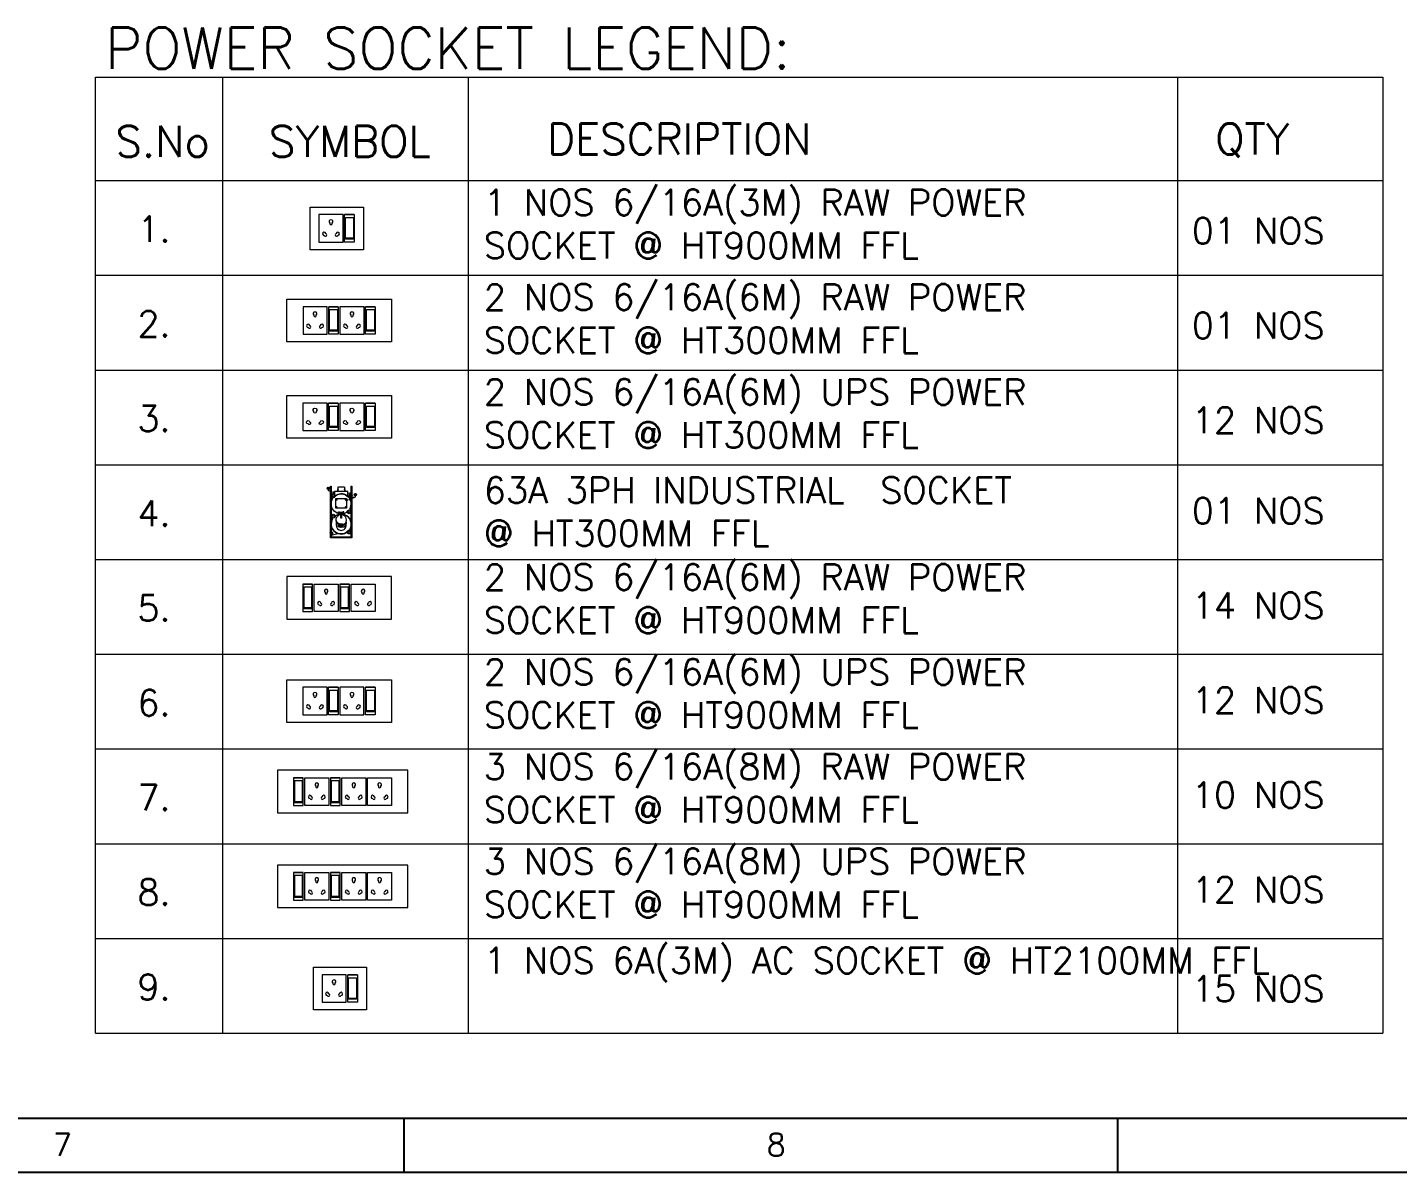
# Model space of a CAD drawing. Extents: x 2982526 to 3410143, y -1442121 to -1332990.
# Drawn here: x 3015936 to 3025846, y -1389320 to -1381039 of the extents above; entities that cross this region are included whole.
import ezdxf
from ezdxf.enums import TextEntityAlignment as Align

# ---------------------------------------------------------------- set-up
doc = ezdxf.new("R2010")
doc.units = 0
doc.header["$MEASUREMENT"] = 0
doc.linetypes.add('ACAD_ISO04W100', pattern=[30, 24, -3, 0, -3])
doc.linetypes.add('CONTINU', pattern=[0])
for name, color, linetype, lineweight in [('axes', 40, 'ACAD_ISO04W100', 0), ('ELE 32A 3PH INDUSTRIAL SOCKET', 1, 'Continuous', 0), ('ELE 63A 3PH INDUSTRIAL SOCKET', 1, 'Continuous', 0), ('ELE-1 NO 6-16A RAW POWER SOCKET', 1, 'Continuous', 0), ('ELE-2NOS OF 6-16 RAW POWER SOCKET', 1, 'Continuous', 0), ('ELE-3NOS 6-16A POWER SOCKET', 5, 'Continuous', 0), ('ELE-8M 6-16A UPS SOCKET', 223, 'Continuous', 0), ('ELE. 2N0S OF 6-16 UPS SOCKETS', 191, 'Continuous', 0)]:
    doc.layers.add(name, color=color, linetype=linetype, lineweight=lineweight)
doc.layers.add('ELE-6A AC SOCKET', color=7, linetype='Continuous', lineweight=0, true_color=0x00ceb6)
doc.layers.add('ELE-LIGHTING WIRRING', color=7, linetype='Continuous')
doc.layers.add('TITLE', color=7, linetype='Continuous')
doc.styles.add('ROMANS', font='romans.shx')

# ---------------------------------------------------------------- blocks, each defined once
blk = doc.blocks.new('A$C1BA14061')
at = {"layer": 'TITLE'}
blk.add_line((202692, -139174), (1204, -139174), dxfattribs=at)
at = {"layer": 'TITLE', "color": 0}
for p, q in [((118954, -140464), (118954, -139174)), ((135959, -140464), (135959, -139174))]:
    blk.add_line(p, q, dxfattribs=at)
at = {"layer": 'TITLE', "color": 7}
blk.add_line((203982, -140464), (0, -140464), dxfattribs=at)
at = {"layer": 'TITLE', "color": 0, "style": 'ROMANS', "width": 1}
for s, p in [('7', (110813, -139799)), ('8', (127819, -139799))]:
    blk.add_text(s, height=535, dxfattribs=at).set_placement(p, align=Align.MIDDLE)
blk = doc.blocks.new('6MODULE-UPS')
at = {"layer": 'ELE. 2N0S OF 6-16 UPS SOCKETS', "color": 223, "lineweight": 0}
for p, q in [((-5.7, 91.9), (-5.7, 19.7)), ((-5.7, 91.9), (-5.7, 19.7)), ((19.4, 91.9), (-5.7, 91.9)), ((-5.7, 91.9), (19.4, 91.9)), ((-3.6, 84), (-3.6, 27.6)), ((17.3, 84), (-3.6, 84)), ((17.3, 27.6), (17.3, 84)), ((19.4, 19.7), (19.4, 91.9)), ((23.6, 91.9), (86.9, 91.9)), ((23.6, 19.7), (23.6, 91.9)), ((86.9, 91.9), (86.9, 19.7)), ((91.1, 91.9), (91.1, 19.7)), ((91.1, 91.9), (91.1, 19.7)), ((116.2, 91.9), (91.1, 91.9)), ((91.1, 91.9), (116.2, 91.9)), ((93.2, 84), (93.2, 27.6)), ((114.1, 84), (93.2, 84)), ((114.1, 27.6), (114.1, 84)), ((116.2, 19.7), (116.2, 91.9)), ((120.4, 19.7), (120.4, 91.9)), ((120.4, 91.9), (183.6, 91.9)), ((183.6, 91.9), (183.6, 19.7)), ((-5.7, 19.7), (19.4, 19.7)), ((-3.6, 30.1), (17.3, 30.1)), ((-3.6, 27.6), (17.3, 27.6)), ((86.9, 19.7), (23.6, 19.7)), ((91.1, 19.7), (116.2, 19.7)), ((93.2, 30.1), (114.1, 30.1)), ((93.2, 27.6), (114.1, 27.6)), ((183.6, 19.7), (120.4, 19.7))]:
    blk.add_line(p, q, dxfattribs=at)
blk.add_lwpolyline([(-48.1, 0), (226, 0), (226, 111.6), (-48.1, 111.6)], close=True, dxfattribs=at)
for centre, radius, start, end in [((55.3, 73.6), 4.92, 307.1584, 232.8416), ((152, 73.6), 4.92, 307.1584, 232.8416), ((37.2, 41.7), 4.24, 5.2689, 272.51), ((40.6, 38.8), 3.42, 202.6838, 75.0951), ((55.3, 68.7), 3.14, 161.4031, 18.5969), ((69.9, 38.8), 3.42, 104.9049, 337.3162), ((73.3, 41.7), 4.24, 267.49, 174.7311), ((134, 41.7), 4.24, 5.2689, 272.51), ((137.3, 38.8), 3.42, 202.6838, 75.0951), ((152, 68.7), 3.14, 161.4031, 18.5969), ((166.7, 38.8), 3.42, 104.9049, 337.3162), ((170, 41.7), 4.24, 267.49, 174.7311)]:
    blk.add_arc(centre, radius, start, end, dxfattribs=at)
blk = doc.blocks.new('543WYH')
at = {"layer": 'ELE-2NOS OF 6-16 RAW POWER SOCKET', "color": 30, "linetype": 'ByBlock', "lineweight": 0}
for p, q in [((-123.5, -57), (-123.5, -90.8)), ((-26.5, -57), (-123.5, -57)), ((-26.5, -57), (-123.5, -57)), ((-123.5, -90.8), (-26.5, -90.8)), ((-123.5, -96.4), (-26.5, -96.4)), ((-123.5, -181.4), (-123.5, -96.4)), ((-113, -59.8), (-113, -88)), ((-37, -59.8), (-113, -59.8)), ((-113, -88), (-37, -88)), ((-109.6, -59.8), (-109.6, -88)), ((-37, -88), (-37, -59.8)), ((-26.5, -57), (-26.5, -90.8)), ((-26.5, -90.8), (-26.5, -57)), ((-26.5, -96.4), (-26.5, -181.4)), ((-26.5, -181.4), (-123.5, -181.4)), ((-123.5, -187.1), (-123.5, -220.9)), ((-26.5, -187.1), (-123.5, -187.1)), ((-26.5, -187.1), (-123.5, -187.1)), ((-113, -189.9), (-113, -218)), ((-37, -189.9), (-113, -189.9)), ((-109.6, -189.9), (-109.6, -218)), ((-37, -218), (-37, -189.9)), ((-26.5, -187.1), (-26.5, -220.9)), ((-26.5, -220.9), (-26.5, -187.1)), ((-123.5, -220.9), (-26.5, -220.9)), ((-123.5, -311.5), (-123.5, -226.5)), ((-123.5, -226.5), (-26.5, -226.5)), ((-113, -218), (-37, -218)), ((-26.5, -226.5), (-26.5, -311.5)), ((-26.5, -311.5), (-123.5, -311.5)), ((-123.5, -402.2), (-123.5, -317.1)), ((-123.5, -317.1), (-26.5, -317.1)), ((-26.5, -317.1), (-26.5, -402.2)), ((-26.5, -402.2), (-123.5, -402.2))]:
    blk.add_line(p, q, dxfattribs=at)
blk.add_lwpolyline([(-150, 0), (-150, -459.1), (0, -459.1), (0, 0)], close=True, dxfattribs=at)
for centre, radius, start, end in [((-97.9, -119.2), 4.6, 112.6838, 345.0951), ((-93.9, -114.7), 5.7, 275.2689, 182.51), ((-57.7, -138.9), 4.22, 71.4031, 288.5969), ((-51, -138.9), 6.62, 217.1584, 142.8416), ((-97.9, -158.6), 4.6, 14.9049, 247.3162), ((-93.9, -163.1), 5.7, 177.49, 84.7311), ((-93.9, -244.8), 5.7, 275.2689, 182.51), ((-97.9, -249.3), 4.6, 112.6838, 345.0951), ((-97.9, -288.7), 4.6, 14.9049, 247.3162), ((-93.9, -293.2), 5.7, 177.49, 84.7311), ((-57.7, -269), 4.22, 71.4031, 288.5969), ((-51, -269), 6.62, 217.1584, 142.8416), ((-97.9, -339.9), 4.6, 112.6838, 345.0951), ((-93.9, -335.4), 5.7, 275.2689, 182.51), ((-97.9, -379.4), 4.6, 14.9049, 247.3162), ((-93.9, -383.9), 5.7, 177.49, 84.7311), ((-57.7, -359.7), 4.22, 71.4031, 288.5969), ((-51, -359.7), 6.62, 217.1584, 142.8416)]:
    blk.add_arc(centre, radius, start, end, dxfattribs=at)
blk = doc.blocks.new('543E')
at = {"layer": 'ELE. 2N0S OF 6-16 UPS SOCKETS', "color": 72, "linetype": 'ByBlock', "lineweight": 0}
for p, q in [((-123.5, -57), (-123.5, -90.8)), ((-26.5, -57), (-123.5, -57)), ((-26.5, -57), (-123.5, -57)), ((-123.5, -90.8), (-26.5, -90.8)), ((-123.5, -96.4), (-26.5, -96.4)), ((-123.5, -181.4), (-123.5, -96.4)), ((-113, -59.8), (-113, -88)), ((-37, -59.8), (-113, -59.8)), ((-113, -88), (-37, -88)), ((-109.6, -59.8), (-109.6, -88)), ((-37, -88), (-37, -59.8)), ((-26.5, -57), (-26.5, -90.8)), ((-26.5, -90.8), (-26.5, -57)), ((-26.5, -96.4), (-26.5, -181.4)), ((-26.5, -181.4), (-123.5, -181.4)), ((-123.5, -187.1), (-123.5, -220.9)), ((-26.5, -187.1), (-123.5, -187.1)), ((-26.5, -187.1), (-123.5, -187.1)), ((-113, -189.9), (-113, -218)), ((-37, -189.9), (-113, -189.9)), ((-109.6, -189.9), (-109.6, -218)), ((-37, -218), (-37, -189.9)), ((-26.5, -187.1), (-26.5, -220.9)), ((-26.5, -220.9), (-26.5, -187.1)), ((-123.5, -220.9), (-26.5, -220.9)), ((-123.5, -311.5), (-123.5, -226.5)), ((-123.5, -226.5), (-26.5, -226.5)), ((-113, -218), (-37, -218)), ((-26.5, -226.5), (-26.5, -311.5)), ((-26.5, -311.5), (-123.5, -311.5)), ((-123.5, -402.2), (-123.5, -317.1)), ((-123.5, -317.1), (-26.5, -317.1)), ((-26.5, -317.1), (-26.5, -402.2)), ((-26.5, -402.2), (-123.5, -402.2))]:
    blk.add_line(p, q, dxfattribs=at)
blk.add_lwpolyline([(-150, 0), (-150, -459.1), (0, -459.1), (0, 0)], close=True, dxfattribs=at)
for centre, radius, start, end in [((-97.9, -119.2), 4.6, 112.6838, 345.0951), ((-93.9, -114.7), 5.7, 275.2689, 182.51), ((-57.7, -138.9), 4.22, 71.4031, 288.5969), ((-51, -138.9), 6.62, 217.1584, 142.8416), ((-97.9, -158.6), 4.6, 14.9049, 247.3162), ((-93.9, -163.1), 5.7, 177.49, 84.7311), ((-93.9, -244.8), 5.7, 275.2689, 182.51), ((-97.9, -249.3), 4.6, 112.6838, 345.0951), ((-97.9, -288.7), 4.6, 14.9049, 247.3162), ((-93.9, -293.2), 5.7, 177.49, 84.7311), ((-57.7, -269), 4.22, 71.4031, 288.5969), ((-51, -269), 6.62, 217.1584, 142.8416), ((-97.9, -339.9), 4.6, 112.6838, 345.0951), ((-93.9, -335.4), 5.7, 275.2689, 182.51), ((-97.9, -379.4), 4.6, 14.9049, 247.3162), ((-93.9, -383.9), 5.7, 177.49, 84.7311), ((-57.7, -359.7), 4.22, 71.4031, 288.5969), ((-51, -359.7), 6.62, 217.1584, 142.8416)]:
    blk.add_arc(centre, radius, start, end, dxfattribs=at)
blk = doc.blocks.new('RTUH 6U')
at = {"layer": 'ELE-2NOS OF 6-16 RAW POWER SOCKET', "color": 30, "lineweight": 0, "ltscale": 300}
for p, q in [((-311.5, -26.5), (-226.5, -26.5)), ((-311.5, -123.5), (-311.5, -26.5)), ((-226.5, -26.5), (-226.5, -123.5)), ((-187.1, -26.5), (-220.9, -26.5)), ((-220.9, -26.5), (-220.9, -123.5)), ((-189.9, -37), (-218, -37)), ((-218, -37), (-218, -113)), ((-189.9, -40.4), (-218, -40.4)), ((-189.9, -113), (-189.9, -37)), ((-187.1, -123.5), (-187.1, -26.5)), ((-187.1, -123.5), (-187.1, -26.5)), ((-181.4, -123.5), (-181.4, -26.5)), ((-181.4, -26.5), (-96.4, -26.5)), ((-96.4, -26.5), (-96.4, -123.5)), ((-57, -26.5), (-90.8, -26.5)), ((-90.8, -26.5), (-90.8, -123.5)), ((-59.8, -37), (-88, -37)), ((-88, -37), (-88, -113)), ((-59.8, -40.4), (-88, -40.4)), ((-59.8, -113), (-59.8, -37)), ((-57, -123.5), (-57, -26.5)), ((-57, -123.5), (-57, -26.5)), ((-226.5, -123.5), (-311.5, -123.5)), ((-187.1, -123.5), (-220.9, -123.5)), ((-220.9, -123.5), (-187.1, -123.5)), ((-218, -113), (-189.9, -113)), ((-96.4, -123.5), (-181.4, -123.5)), ((-57, -123.5), (-90.8, -123.5)), ((-90.8, -123.5), (-57, -123.5)), ((-88, -113), (-59.8, -113))]:
    blk.add_line(p, q, dxfattribs=at)
blk.add_lwpolyline([(0, 0), (-368.5, 0), (-368.5, -150), (0, -150)], close=True, dxfattribs=at)
for centre, radius, start, end in [((-288.7, -52.1), 4.6, 284.9049, 157.3162), ((-249.3, -52.1), 4.6, 22.6838, 255.0951), ((-158.6, -52.1), 4.6, 284.9049, 157.3162), ((-119.2, -52.1), 4.6, 22.6838, 255.0951), ((-293.2, -56.1), 5.7, 87.49, 354.7311), ((-269, -99), 6.62, 127.1584, 52.8416), ((-269, -92.3), 4.22, 341.4031, 198.5969), ((-244.8, -56.1), 5.7, 185.2689, 92.51), ((-163.1, -56.1), 5.7, 87.49, 354.7311), ((-138.9, -99), 6.62, 127.1584, 52.8416), ((-138.9, -92.3), 4.22, 341.4031, 198.5969), ((-114.7, -56.1), 5.7, 185.2689, 92.51)]:
    blk.add_arc(centre, radius, start, end, dxfattribs=at)
blk = doc.blocks.new('5Y3AQY')
at = {"layer": 'ELE. 2N0S OF 6-16 UPS SOCKETS', "color": 72, "lineweight": 0}
for p, q in [((-311.5, -26.5), (-277.7, -26.5)), ((-311.5, -123.5), (-311.5, -26.5)), ((-311.5, -123.5), (-311.5, -26.5)), ((-308.7, -37), (-280.5, -37)), ((-308.7, -113), (-308.7, -37)), ((-308.7, -40.4), (-280.5, -40.4)), ((-280.5, -37), (-280.5, -113)), ((-277.7, -26.5), (-277.7, -123.5)), ((-272.1, -26.5), (-272.1, -123.5)), ((-187.1, -26.5), (-272.1, -26.5)), ((-187.1, -123.5), (-187.1, -26.5)), ((-181.4, -26.5), (-147.6, -26.5)), ((-181.4, -123.5), (-181.4, -26.5)), ((-181.4, -123.5), (-181.4, -26.5)), ((-178.6, -37), (-150.4, -37)), ((-178.6, -113), (-178.6, -37)), ((-178.6, -40.4), (-150.4, -40.4)), ((-150.4, -37), (-150.4, -113)), ((-147.6, -26.5), (-147.6, -123.5)), ((-57, -26.5), (-142, -26.5)), ((-142, -26.5), (-142, -123.5)), ((-57, -123.5), (-57, -26.5)), ((-311.5, -123.5), (-277.7, -123.5)), ((-277.7, -123.5), (-311.5, -123.5)), ((-280.5, -113), (-308.7, -113)), ((-272.1, -123.5), (-187.1, -123.5)), ((-181.4, -123.5), (-147.6, -123.5)), ((-147.6, -123.5), (-181.4, -123.5)), ((-150.4, -113), (-178.6, -113)), ((-142, -123.5), (-57, -123.5))]:
    blk.add_line(p, q, dxfattribs=at)
blk.add_lwpolyline([(-368.5, 0), (0, 0), (0, -150), (-368.5, -150)], close=True, dxfattribs=at)
for centre, radius, start, end in [((-249.3, -52.1), 4.6, 284.9049, 157.3162), ((-209.8, -52.1), 4.6, 22.6838, 255.0951), ((-119.2, -52.1), 4.6, 284.9049, 157.3162), ((-79.7, -52.1), 4.6, 22.6838, 255.0951), ((-253.8, -56.1), 5.7, 87.49, 354.7311), ((-229.6, -99), 6.62, 127.1584, 52.8416), ((-229.6, -92.3), 4.22, 341.4031, 198.5969), ((-205.3, -56.1), 5.7, 185.2689, 92.51), ((-123.7, -56.1), 5.7, 87.49, 354.7311), ((-99.5, -99), 6.62, 127.1584, 52.8416), ((-99.5, -92.3), 4.22, 341.4031, 198.5969), ((-75.2, -56.1), 5.7, 185.2689, 92.51)]:
    blk.add_arc(centre, radius, start, end, dxfattribs=at)
blk = doc.blocks.new('4SWUEH')
at = {"layer": 'ELE-1 NO 6-16A RAW POWER SOCKET', "color": 30, "lineweight": 0}
for p, q in [((-155, -26.5), (-121.2, -26.5)), ((-155, -123.5), (-155, -26.5)), ((-155, -123.5), (-155, -26.5)), ((-152.2, -37), (-124, -37)), ((-152.2, -113), (-152.2, -37)), ((-152.2, -40.4), (-124, -40.4)), ((-124, -37), (-124, -113)), ((-121.2, -26.5), (-121.2, -123.5)), ((-115.5, -26.5), (-115.5, -123.5)), ((-30.5, -26.5), (-115.5, -26.5)), ((-30.5, -123.5), (-30.5, -26.5)), ((-155, -123.5), (-121.2, -123.5)), ((-121.2, -123.5), (-155, -123.5)), ((-124, -113), (-152.2, -113)), ((-115.5, -123.5), (-30.5, -123.5))]:
    blk.add_line(p, q, dxfattribs=at)
blk.add_lwpolyline([(-187.5, 0), (0, 0), (0, -150), (-187.5, -150)], close=True, dxfattribs=at)
for centre, radius, start, end in [((-92.8, -52.1), 4.6, 284.9049, 157.3162), ((-53.3, -52.1), 4.6, 22.6838, 255.0951), ((-97.3, -56.1), 5.7, 87.49, 354.7311), ((-73, -99), 6.62, 127.1584, 52.8416), ((-73, -92.3), 4.22, 341.4031, 198.5969), ((-48.8, -56.1), 5.7, 185.2689, 92.51)]:
    blk.add_arc(centre, radius, start, end, dxfattribs=at)
blk = doc.blocks.new('54Y')
at = {"layer": 'ELE. 2N0S OF 6-16 UPS SOCKETS', "color": 140, "lineweight": 0}
for p, q in [((26.5, 311.5), (26.5, 277.7)), ((26.5, 277.7), (26.5, 311.5)), ((26.5, 311.5), (123.5, 311.5)), ((26.5, 311.5), (123.5, 311.5)), ((37, 280.5), (37, 308.7)), ((37, 308.7), (113, 308.7)), ((109.6, 308.7), (109.6, 280.5)), ((113, 308.7), (113, 280.5)), ((123.5, 311.5), (123.5, 277.7)), ((123.5, 277.7), (26.5, 277.7)), ((123.5, 272.1), (26.5, 272.1)), ((26.5, 272.1), (26.5, 187.1)), ((113, 280.5), (37, 280.5)), ((123.5, 187.1), (123.5, 272.1)), ((26.5, 187.1), (123.5, 187.1)), ((26.5, 181.4), (26.5, 147.6)), ((26.5, 147.6), (26.5, 181.4)), ((26.5, 181.4), (123.5, 181.4)), ((26.5, 181.4), (123.5, 181.4)), ((123.5, 147.6), (26.5, 147.6)), ((37, 150.4), (37, 178.6)), ((37, 178.6), (113, 178.6)), ((113, 150.4), (37, 150.4)), ((109.6, 178.6), (109.6, 150.4)), ((113, 178.6), (113, 150.4)), ((123.5, 181.4), (123.5, 147.6)), ((26.5, 142), (26.5, 57)), ((123.5, 142), (26.5, 142)), ((123.5, 57), (123.5, 142)), ((26.5, 57), (123.5, 57))]:
    blk.add_line(p, q, dxfattribs=at)
blk.add_lwpolyline([(150, 368.5), (150, 0), (0, 0), (0, 368.5)], close=True, dxfattribs=at)
for centre, radius, start, end in [((93.9, 253.8), 5.7, 357.49, 264.7311), ((97.9, 249.3), 4.6, 194.9049, 67.3162), ((51, 229.6), 6.62, 37.1584, 322.8416), ((57.7, 229.6), 4.22, 251.4031, 108.5969), ((93.9, 205.3), 5.7, 95.2689, 2.51), ((97.9, 209.8), 4.6, 292.6838, 165.0951), ((51, 99.5), 6.62, 37.1584, 322.8416), ((57.7, 99.5), 4.22, 251.4031, 108.5969), ((93.9, 123.7), 5.7, 357.49, 264.7311), ((97.9, 119.2), 4.6, 194.9049, 67.3162), ((93.9, 75.2), 5.7, 95.2689, 2.51), ((97.9, 79.7), 4.6, 292.6838, 165.0951)]:
    blk.add_arc(centre, radius, start, end, dxfattribs=at)
blk = doc.blocks.new('32A 1PH INDUSTRIAL SOCKETS')
at = {"layer": 'ELE 63A 3PH INDUSTRIAL SOCKET', "lineweight": 0}
for points in [[(-366, 47), (-366, 47), (-366, 47), (-366, 48), (-366, 48), (-367, 48), (-367, 47), (-367, 47)], [(-366, 45), (-366, 45), (-366, 46), (-366, 46), (-366, 46), (-367, 46), (-367, 46), (-367, 45)]]:
    blk.add_hatch(color=1, dxfattribs=at).paths.add_polyline_path(points)
at = {"layer": 'ELE 63A 3PH INDUSTRIAL SOCKET', "color": 1, "lineweight": 0}
for points in [[(-426, 136), (-426, 139), (-426, 142)], [(-423, 134), (-423, 139), (-423, 144)], [(-412, 139), (-419, 139), (-419, 147)], [(-419, 139), (-419, 130)], [(-395, 110), (-397, 139), (-408, 139)], [(-370, 74), (-397, 139)], [(-495, 32), (-477, 32), (-477, 29), (-458, 34), (-477, 39), (-477, 36), (-495, 36)], [(-402, 65), (-449, 65), (-449, -65), (-421, -65)], [(-407, 88), (-426, 88)], [(-417, 98), (-417, 76)], [(-417, 88), (-417, 88)], [(-417, 88), (-417, 88)], [(-413, 106), (-361, 92)], [(-404, 104), (-404, 65)], [(-400, 90), (-390, 80)], [(-398, 93), (-388, 83)], [(-391, 88), (-391, 88)], [(-374, 55), (-374, 53), (-374, 52), (-374, 51)], [(-370, 60), (-371, 59), (-372, 58), (-373, 57)], [(-372, 52), (-373, 53), (-372, 55), (-372, 57), (-368, 53)], [(-372, 50), (-371, 49), (-370, 48), (-368, 48)], [(-372, 48), (-371, 47), (-370, 46), (-369, 46)], [(-366, 60), (-368, 59), (-370, 59), (-370, 58)], [(-370, 59), (-366, 55)], [(-363, 60), (-365, 61), (-366, 61), (-368, 61)], [(-367, 52), (-363, 48)], [(-366, 47), (-365, 47), (-363, 48), (-363, 49)], [(-366, 46), (-365, 46), (-363, 46), (-362, 47)], [(-365, 54), (-361, 50), (-361, 52), (-360, 53), (-360, 54)], [(-361, 57), (-362, 58), (-363, 59), (-364, 59)], [(-364, 55), (-364, 55)], [(-359, 55), (-359, 57), (-360, 58), (-361, 59)], [(-360, 48), (-359, 50), (-359, 52), (-359, 53)], [(-133, 97), (-329, 97)], [(-221, 25), (-252, 25), (-252, 15), (-221, 15)], [(-242, 62), (-244, 60), (-245, 59), (-246, 57), (-246, 55), (-247, 53), (-246, 51), (-245, 49)], [(-246, 15), (-246, -15)], [(-246, 4), (-189, 4), (-189, -4), (-246, -4)], [(-235, 25), (-237, 31), (-239, 37), (-242, 43), (-245, 49), (-243, 45)], [(-222, 25), (-222, 15)], [(-174, -52), (-172, -52), (-167, -52), (-163, -51), (-159, -50), (-154, -48), (-150, -46), (-146, -43), (-143, -40), (-139, -37), (-136, -33), (-134, -29), (-131, -24), (-130, -20), (-128, -15), (-127, -10), (-126, -5), (-126, 0), (-126, 4), (-127, 8)], [(-152, 49), (-141, 50), (-138, 48), (-135, 45), (-132, 42), (-129, 38), (-126, 34), (-123, 29), (-121, 24), (-120, 20), (-127, 8), (-134, 10)], [(-128, 21), (-120, 20)], [(-107, -24), (-114, -30), (-126, -30), (-119, -24), (-117, -18), (-116, -12), (-115, -6), (-115, 0), (-115, 5), (-116, 10), (-116, 15), (-117, 20), (-121, 15), (-123, 15)], [(-126, -30), (-124, -24), (-122, -18), (-121, -12), (-120, -6), (-120, 0), (-120, 5), (-120, 10), (-121, 15)], [(-120, 20), (-117, 20)], [(-495, -33), (-477, -33), (-477, -36), (-458, -31), (-477, -26), (-477, -29), (-495, -29)], [(-487, -123), (-487, -126), (-487, -129)], [(-484, -121), (-484, -126), (-484, -132)], [(-480, -135), (-480, -118)], [(-473, -126), (-480, -126)], [(-469, -126), (-458, -126), (-450, -92)], [(-429, -65), (-429, -78), (-436, -78), (-436, -76), (-440, -76), (-440, -78), (-447, -78), (-447, -65)], [(-429, -67), (-447, -67)], [(-429, -71), (-447, -71)], [(-436, -71), (-440, -67)], [(-438, -84), (-438, -63)], [(-133, -97), (-329, -97)], [(-221, -25), (-252, -25), (-252, -15), (-221, -15)], [(-227, -25), (-225, -31), (-223, -37), (-220, -43), (-217, -49), (-220, -43), (-223, -36)], [(-222, -15), (-222, -25)], [(-221, -4), (-221, -26), (-215, -26), (-213, -30), (-210, -33), (-208, -37), (-204, -40), (-201, -43), (-197, -46), (-193, -48), (-189, -50), (-185, -51), (-181, -52), (-177, -52)], [(-220, -62), (-218, -60), (-217, -59), (-216, -57), (-216, -55), (-216, -53), (-216, -51), (-217, -49)], [(-49, -106), (-101, -92)], [(-58, -88), (-34, -88)], [(-45, -98), (-45, -78)], [(-45, -88), (-45, -88)]]:
    blk.add_lwpolyline(points, dxfattribs=at)
at = {"layer": 'ELE 63A 3PH INDUSTRIAL SOCKET', "color": 1, "lineweight": 0, "ltscale": 0.225}
blk.add_lwpolyline([(-501, -104), (-501, -97), (-7, -97), (-7, 97), (-501, 97), (-501, 104), (0, 104), (0, -104)], close=True, dxfattribs=at)
at = {"layer": 'ELE 63A 3PH INDUSTRIAL SOCKET', "color": 1, "lineweight": 0, "ltscale": 0.036667}
blk.add_lwpolyline([(-491, 30), (-491, -27)], dxfattribs=at)
at = {"layer": 'ELE 63A 3PH INDUSTRIAL SOCKET', "color": 1, "lineweight": 0}
for points in [[(-412, 106, 0.580946), (-435, 83), (-429, 65)], [(-235, -25, -2.970687), (-280, 84), (-278, 83), (-276, 83), (-274, 83), (-272, 83), (-271, 84), (-269, 86), (-268, 87)], [(-417, -62), (-415, -60), (-414, -59), (-413, -57), (-412, -55), (-412, -53), (-413, -51), (-414, -49, -0.770115), (-280, 84, 0.770115), (-414, -49)], [(-227, 25, -0.494902), (-84, 84), (-82, 83), (-80, 83), (-78, 83), (-76, 83), (-74, 84), (-72, 86), (-71, 87)], [(-177, -52), (-173, -52), (-169, -51), (-166, -50), (-162, -48), (-158, -46), (-154, -43), (-150, -40), (-147, -37), (-144, -33), (-141, -29), (-139, -24), (-137, -20), (-136, -15), (-135, -10), (-134, -5), (-134, 0), (-134, 5), (-134, 10), (-128, 21), (-130, 25), (-132, 29), (-135, 34), (-138, 37), (-141, 41), (-144, 44), (-148, 46), (-152, 49), (-156, 47), (-158, 48), (-162, 50), (-167, 51), (-171, 52), (-175, 52, 0.278874), (-215, 26), (-221, 26), (-221, 4)], [(-46, 62), (-47, 60), (-48, 59), (-49, 57), (-50, 55), (-50, 53), (-49, 51), (-49, 49, -0.770115), (-182, -84), (-184, -83), (-186, -83), (-188, -83), (-190, -83), (-192, -84), (-193, -86), (-195, -87)], [(-155, -48), (-125, -48, 0.407317), (-70, 0, 0.415703), (-125, 48), (-138, 48)], [(-119, -24), (-107, -24), (-105, -18), (-104, -12), (-103, -6), (-103, 0, 0.169576), (-119, 46), (-136, 46)], [(-243, -45, -0.430134), (-379, -84), (-380, -83), (-382, -83), (-384, -83), (-386, -83), (-388, -84), (-390, -86), (-391, -87)], [(-49, -106, 0.580946), (-27, -83), (-41, -32)]]:
    blk.add_lwpolyline(points, format="xyb", dxfattribs=at)
for points in [[(-380, -51), (-380, 51), (-288, 51), (-288, -51)], [(-372, 39), (-371, 39), (-370, 40), (-369, 41), (-369, 42), (-369, 43), (-369, 44), (-369, 45), (-370, 45), (-371, 46), (-372, 46), (-373, 46), (-374, 45), (-375, 45), (-375, 44), (-375, 43), (-375, 42), (-375, 41), (-374, 40), (-373, 39)], [(-296, 39), (-295, 39), (-294, 40), (-293, 41), (-293, 42), (-293, 43), (-293, 44), (-293, 45), (-294, 45), (-295, 46), (-296, 46), (-297, 46), (-298, 45), (-299, 45), (-299, 44), (-299, 43), (-299, 42), (-299, 41), (-298, 40), (-297, 39)], [(-372, -46), (-371, -46), (-370, -45), (-369, -45), (-369, -44), (-369, -43), (-369, -42), (-369, -41), (-370, -40), (-371, -39), (-372, -39), (-373, -39), (-374, -40), (-375, -41), (-375, -42), (-375, -43), (-375, -44), (-375, -45), (-374, -45), (-373, -46)], [(-296, -46), (-295, -46), (-294, -45), (-293, -45), (-293, -44), (-293, -43), (-293, -42), (-293, -41), (-294, -40), (-295, -39), (-296, -39), (-297, -39), (-298, -40), (-299, -41), (-299, -42), (-299, -43), (-299, -44), (-299, -45), (-298, -45), (-297, -46)]]:
    blk.add_lwpolyline(points, close=True, dxfattribs=at)
for centre, radius in [((-420, 139), 11.7), ((-417, 88), 6.57), ((-394, 87), 9.32), ((-394, 86), 7.39), ((-252, 77), 18.6), ((-252, 77), 10.5), ((-55, 77), 18.6), ((-55, 77), 10.5), ((-481, -126), 11.5), ((-407, -77), 18.5), ((-407, -77), 10.6), ((-210, -77), 18.5), ((-210, -77), 10.6), ((-45, -88), 6.48)]:
    blk.add_circle(centre, radius, dxfattribs=at)
for radius, start, end in [(97.4, 59.7533, 158.0316), (97.5, 239.7992, 30.2008)]:
    blk.add_arc((-133, 0), radius, start, end, dxfattribs=at)
for points in [[(-393, 110), (-397, 110), (-394, 96)], [(-368, 75), (-372, 73), (-365, 61)], [(-452, -91), (-448, -92), (-447, -78)]]:
    blk.add_solid(points, dxfattribs=at)
blk = doc.blocks.new('EQ2WE')
at = {"layer": 'ELE-6A AC SOCKET', "lineweight": 0}
for p, q in [((-98.7, 169.5), (-215.4, 169.5)), ((-215.4, 169.5), (-215.4, 36.3)), ((-98.7, 36.3), (-98.7, 169.5)), ((-91, 36.3), (-91, 169.5)), ((-91, 169.5), (-44.6, 169.5)), ((-44.6, 169.5), (-91, 169.5)), ((-87.1, 50.8), (-87.1, 155)), ((-87.1, 155), (-48.5, 155)), ((-48.5, 155), (-48.5, 50.8)), ((-44.6, 169.5), (-44.6, 36.3)), ((-44.6, 169.5), (-44.6, 36.3)), ((-215.4, 36.3), (-98.7, 36.3)), ((-44.6, 36.3), (-91, 36.3)), ((-48.5, 55.5), (-87.1, 55.5)), ((-48.5, 50.8), (-87.1, 50.8))]:
    blk.add_line(p, q, dxfattribs=at)
blk.add_lwpolyline([(0, 0), (-257.3, 0), (-257.3, 205.9), (0, 205.9)], close=True, dxfattribs=at)
for centre, radius, start, end in [((-157.1, 135.8), 9.08, 307.15837, 232.84163), ((-190.3, 76.9), 7.83, 5.26891, 272.51003), ((-184.2, 71.6), 6.31, 202.68381, 75.09514), ((-157.1, 126.7), 5.79, 161.40312, 18.59688), ((-130, 71.6), 6.31, 104.90486, 337.31619), ((-123.8, 76.9), 7.83, 267.48997, 174.73109)]:
    blk.add_arc(centre, radius, start, end, dxfattribs=at)

msp = doc.modelspace()

# ---------------------------------------------------------------- linework, layer by layer
at = {"layer": 'axes', "color": 7, "linetype": 'CONTINU'}
for p, q in [((3017347.9, -1381399.4, -2.5), (3017347.9, -1388312.7, -2.5)), ((3019125, -1381399.4, -2.5), (3019125, -1388312.7, -2.5)), ((3024253.5, -1381399.4, -2.5), (3024253.5, -1388312.7, -2.5)), ((3016428.7, -1382146.1, -2.5), (3025739.7, -1382146.1, -2.5)), ((3016428.7, -1382831.3, -2.5), (3025739.7, -1382831.3, -2.5)), ((3016428.7, -1383516.5, -2.5), (3025739.7, -1383516.5, -2.5)), ((3016428.7, -1384201.7, -2.5), (3025739.7, -1384201.7, -2.5)), ((3016428.7, -1384886.8, -2.5), (3025739.7, -1384886.8, -2.5)), ((3016428.7, -1385572, -2.5), (3025739.7, -1385572, -2.5)), ((3016428.7, -1386257.2, -2.5), (3025739.7, -1386257.2, -2.5)), ((3016428.7, -1386942.4, -2.5), (3025739.7, -1386942.4, -2.5)), ((3016428.7, -1387627.5, -2.5), (3025739.7, -1387627.5, -2.5)), ((3016428.7, -1388312.7, -2.5), (3025739.7, -1388312.7, -2.5))]:
    msp.add_line(p, q, dxfattribs=at)
at = {"layer": 'axes', "color": 7, "linetype": 'CONTINU', "elevation": -2.5}
msp.add_lwpolyline([(3016428.7, -1388312.7), (3016428.7, -1381399.4), (3025739.7, -1381399.4), (3025739.7, -1388312.7)], dxfattribs=at)

# ---------------------------------------------------------------- block references
at = {"layer": 'ELE 32A 3PH INDUSTRIAL SOCKET', "linetype": 'ByBlock', "xscale": 0.7422898096048514, "yscale": 0.7422898096048514, "zscale": 0.7422898096048514, "rotation": 270}
msp.add_blockref('32A 1PH INDUSTRIAL SOCKETS', (3018205.5, -1384729, -2.5), dxfattribs=at)
at = {"layer": 'ELE-1 NO 6-16A RAW POWER SOCKET', "color": 3, "linetype": 'ByBlock', "xscale": 2.052746222522449, "yscale": 2.052746222522449, "zscale": 2.052746222522449, "rotation": 180}
msp.add_blockref('4SWUEH', (3017981.8, -1382646.3, -2.5), dxfattribs=at)
at = {"layer": 'ELE-2NOS OF 6-16 RAW POWER SOCKET', "color": 254, "linetype": 'ByBlock', "true_color": 0xdebad0, "xscale": 2.052746222522449, "yscale": 2.052746222522449, "zscale": 2.052746222522449, "rotation": 270}
msp.add_blockref('54Y', (3017812.4, -1383004.2, -2.5), dxfattribs=at)
at = {"layer": 'ELE-2NOS OF 6-16 RAW POWER SOCKET', "color": 3, "linetype": 'ByBlock', "xscale": 2.054905315287687, "yscale": 2.054905315287687, "zscale": 2.054905315287687, "rotation": 180}
msp.add_blockref('RTUH 6U', (3017811.4, -1385318.1, -2.5), dxfattribs=at)
at = {"layer": 'ELE-3NOS 6-16A POWER SOCKET', "color": 254, "linetype": 'ByBlock', "true_color": 0xdebad0, "xscale": 2.054904797635923, "yscale": 2.054904797635923, "zscale": 2.054904797635923, "rotation": 90}
msp.add_blockref('543WYH', (3017744, -1386411, -2.5), dxfattribs=at)
at = {"layer": 'ELE-6A AC SOCKET', "color": 254, "linetype": 'ByBlock', "true_color": 0xdebad0, "xscale": 1.497234042022614, "yscale": 1.497234042022614, "zscale": 1.497234042022614}
msp.add_blockref('EQ2WE', (3018389.6, -1388143.5, -2.5), dxfattribs=at)
at = {"layer": 'ELE-8M 6-16A UPS SOCKET', "color": 254, "linetype": 'ByBlock', "true_color": 0xdebad0, "xscale": 2.05490550929225, "yscale": 2.05490550929225, "zscale": 2.05490550929225, "rotation": 90}
msp.add_blockref('543E', (3017744, -1387096.2, -2.5), dxfattribs=at)
at = {"layer": 'ELE. 2N0S OF 6-16 UPS SOCKETS', "xscale": -2.762708884445876, "yscale": 2.762708884445876, "zscale": 2.762708884445876, "rotation": 359.9999999999999}
msp.add_blockref('6MODULE-UPS', (3018435.8, -1384009.3, -2.5), dxfattribs=at)
at = {"layer": 'ELE. 2N0S OF 6-16 UPS SOCKETS', "color": 3, "linetype": 'ByBlock', "xscale": 2.054905993458001, "yscale": 2.054905993458001, "zscale": 2.054905993458001, "rotation": 180}
msp.add_blockref('5Y3AQY', (3017811.4, -1386064.8, -2.5), dxfattribs=at)
at = {"layer": 'TITLE', "xscale": 0.3035552556082519, "yscale": 0.3035553943041123, "zscale": 0.3035553665695551}
msp.add_blockref('A$C1BA14061', (2982551.7, -1346682), dxfattribs=at)

# ---------------------------------------------------------------- texts
at = {"layer": 'ELE-LIGHTING WIRRING', "color": 7, "linetype": 'CONTINU', "attachment_point": 1, "style": 'ROMANS'}
for s, insert, char_height, width in [('{\\C256;POWER SOCKET LEGEND:}', (3016498.5, -1381039, -2.5), 298.944, 7140.153), ('{\\C256;S.No}', (3016572.5, -1381751, -2.5), 224.208, 573.908), ('{\\C256;SYMBOL}', (3017682.4, -1381751, -2.5), 224.208, 573.908), ('{\\C256;DESCRIPTION}', (3019695.2, -1381732.9, -2.5), 224.208, 573.908), ('{\\C256;QTY}', (3024526.9, -1381732.9, -2.5), 224.208, 573.908), ('1 NOS 6/16A(3M) RAW POWER \\PSOCKET @ HT900MM FFL ', (3019237.2, -1382211.3, -2.5), 186.84, 6352.096), ('{\\C256;1.}', (3016731.6, -1382403.5, -2.5), 186.84, 573.908), ('{\\C256;01 NOS\\P}', (3024357.3, -1382415.9, -2.5), 186.84, 1390.601), ('2 NOS 6/16A(6M) RAW POWER \\PSOCKET @ HT300MM FFL ', (3019237.2, -1382896.5, -2.5), 186.84, 6352.096), ('{\\C256;2.}', (3016731.6, -1383088.7, -2.5), 186.84, 573.908), ('{\\C256;01 NOS\\P}', (3024357.3, -1383101.1, -2.5), 186.84, 1390.601), ('2 NOS 6/16A(6M) UPS POWER \\PSOCKET @ HT300MM FFL ', (3019237.2, -1383581.7, -2.5), 186.84, 6352.096), ('{\\C256;3.}', (3016731.6, -1383773.8, -2.5), 186.84, 573.908), ('{\\C256;12 NOS\\P}', (3024357.3, -1383786.3, -2.5), 186.84, 1390.601), ('63A 3PH INDUSTRIAL  SOCKET \\P@ HT300MM FFL ', (3019237.2, -1384292.5, -2.5), 186.84, 6352.096), ('{\\C256;4.}', (3016731.6, -1384459, -2.5), 186.84, 573.908), ('{\\C256;01 NOS\\P}', (3024357.3, -1384440.7, -2.5), 186.84, 1390.601), ('2 NOS 6/16A(6M) RAW POWER \\PSOCKET @ HT900MM FFL ', (3019237.2, -1384921.2, -2.5), 186.84, 6352.096), ('{\\C256;5.}', (3016731.6, -1385144.2, -2.5), 186.84, 573.908), ('{\\C256;14 NOS\\P}', (3024357.3, -1385125.8, -2.5), 186.84, 1390.601), ('2 NOS 6/16A(6M) UPS POWER \\PSOCKET @ HT900MM FFL ', (3019237.2, -1385606.4, -2.5), 186.84, 6352.096), ('{\\C256;6.}', (3016731.6, -1385829.4, -2.5), 186.84, 573.908), ('{\\C256;12 NOS\\P}', (3024357.3, -1385811, -2.5), 186.84, 1390.601), ('3 NOS 6/16A(8M) RAW POWER \\PSOCKET @ HT900MM FFL ', (3019237.2, -1386291.5, -2.5), 186.84, 6352.096), ('{\\C256;7.}', (3016731.6, -1386514.5, -2.5), 186.84, 573.908), ('{\\C256;10 NOS\\P}', (3024357.3, -1386496.2, -2.5), 186.84, 1390.601), ('3 NOS 6/16A(8M) UPS POWER \\PSOCKET @ HT900MM FFL ', (3019237.2, -1386976.7, -2.5), 186.84, 6352.096), ('{\\C256;8.}', (3016731.6, -1387199.7, -2.5), 186.84, 573.908), ('{\\C256;12 NOS\\P}', (3024357.3, -1387181.4, -2.5), 186.84, 1390.601), ('1 NOS 6A(3M) AC SOCKET @ HT2100MM FFL ', (3019237.2, -1387692.7, -2.5), 186.84, 5735.094), ('{\\C256;9.}', (3016731.6, -1387884.9, -2.5), 186.84, 573.908), ('{\\C256;15 NOS\\P}', (3024357.3, -1387897.3, -2.5), 186.84, 1390.601)]:
    msp.add_mtext(s, dxfattribs=dict(at, insert=insert, char_height=char_height, width=width))

doc.saveas('drawing.dxf')
